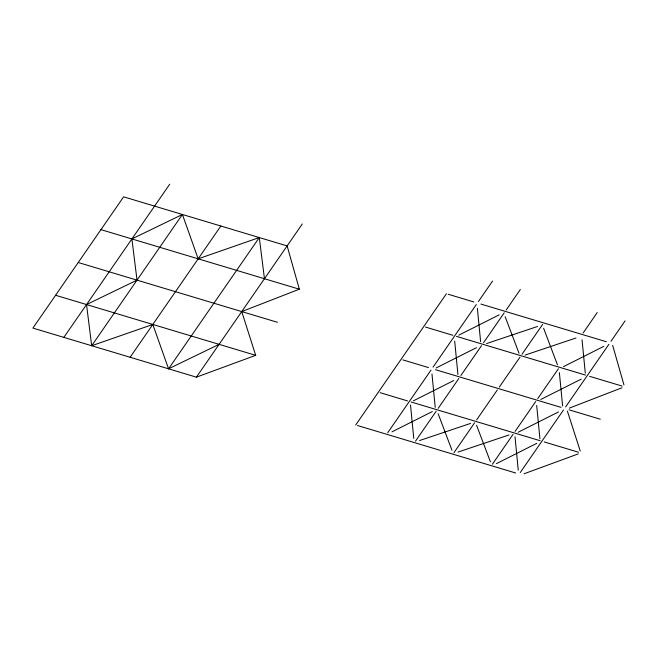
<?xml version="1.0" encoding="UTF-8"?>
<svg xmlns="http://www.w3.org/2000/svg" width="658" height="658" viewBox="0 0 658 658"><rect width="100%" height="100%" fill="white"/><g stroke="black" fill="none" stroke-linecap="round" stroke-linejoin="round"><path stroke-width="0.99" d="M63.851 337.373L169.739 184.191M182.414 214.475L131.896 238.936L137.02 280.144L86.535 304.564L91.684 345.73L182.414 214.475L198.173 258.833L259.293 237.554L264.45 278.721M130.128 357.269L220.858 226.015M91.684 345.73L152.812 324.46L168.563 368.809L259.293 237.554M196.405 377.166L255.691 355.336L241.741 311.579L299.341 289.199L287.135 245.911L123.63 196.832L32.9 328.087L196.405 377.166L302.293 223.975M355.707 424.978L446.437 293.723M387.702 432.75L430.974 370.158M433.071 367.123L476.334 304.531M478.432 301.496L492.546 281.081M415.502 441.164L436.164 411.266M438.187 408.355L458.848 378.457M460.863 375.537L481.533 345.639M483.548 342.728L504.217 312.83M506.232 309.91L520.346 289.495M453.938 452.704L474.607 422.806M476.622 419.894L497.292 389.997M499.307 387.077L519.968 357.179M521.991 354.267L542.653 324.369M492.381 464.244L513.051 434.346M515.066 431.426L535.727 401.528M537.742 398.616L558.412 368.719M583.111 332.989L597.225 312.575M520.256 472.543L563.528 409.942M565.625 406.915L608.889 344.315M610.986 341.288L625.1 320.865M458.815 335.144L499.175 314.853M436.139 367.962L476.491 347.663M413.413 400.829L453.765 380.538M391.962 431.862L432.314 411.571M563.495 366.638L603.847 346.338M540.81 399.447L581.162 379.156M518.126 432.265L558.486 411.966M496.453 463.619L536.805 443.327M168.563 368.809L219.081 344.348M569.318 408.141L621.942 387.784M523.974 473.809L578.267 453.888M486.616 343.558L537.57 326.45M525.051 355.098L576.013 337.99M419.574 440.539L470.536 423.431M458.017 452.079L508.971 434.971M448.205 294.258L473.85 301.956M480.924 304.078L606.405 341.741M100.945 229.642L299.341 289.199M425.52 327.067L452.934 335.3M456.471 336.361L585.488 375.085M589.609 376.327L622.147 386.09M78.236 262.501L277.487 322.305M402.836 359.885L428.49 367.583M435.555 369.706L561.035 407.368M569.112 409.844L600.293 419.204M55.585 295.269L255.691 355.336M380.159 392.694L407.573 400.928M411.11 401.989L540.128 440.712M544.248 441.946L578.497 452.227M357.475 425.512L515.675 472.995M543.607 328.26L557.458 364.828M505.163 316.72L519.022 353.288M476.565 425.241L490.424 461.809M438.129 413.701L451.98 450.269M567.369 411.044L580.241 451.026M612.672 345.434L623.949 384.872M582.042 339.799L585.299 373.176M559.366 372.609L562.615 405.994M536.681 405.427L539.93 438.804M515.008 436.78L518.257 470.166M477.371 308.306L480.62 341.691M454.686 341.124L457.935 374.501M431.969 373.991L435.218 407.376M410.518 405.024L413.767 438.409"/></g></svg>
